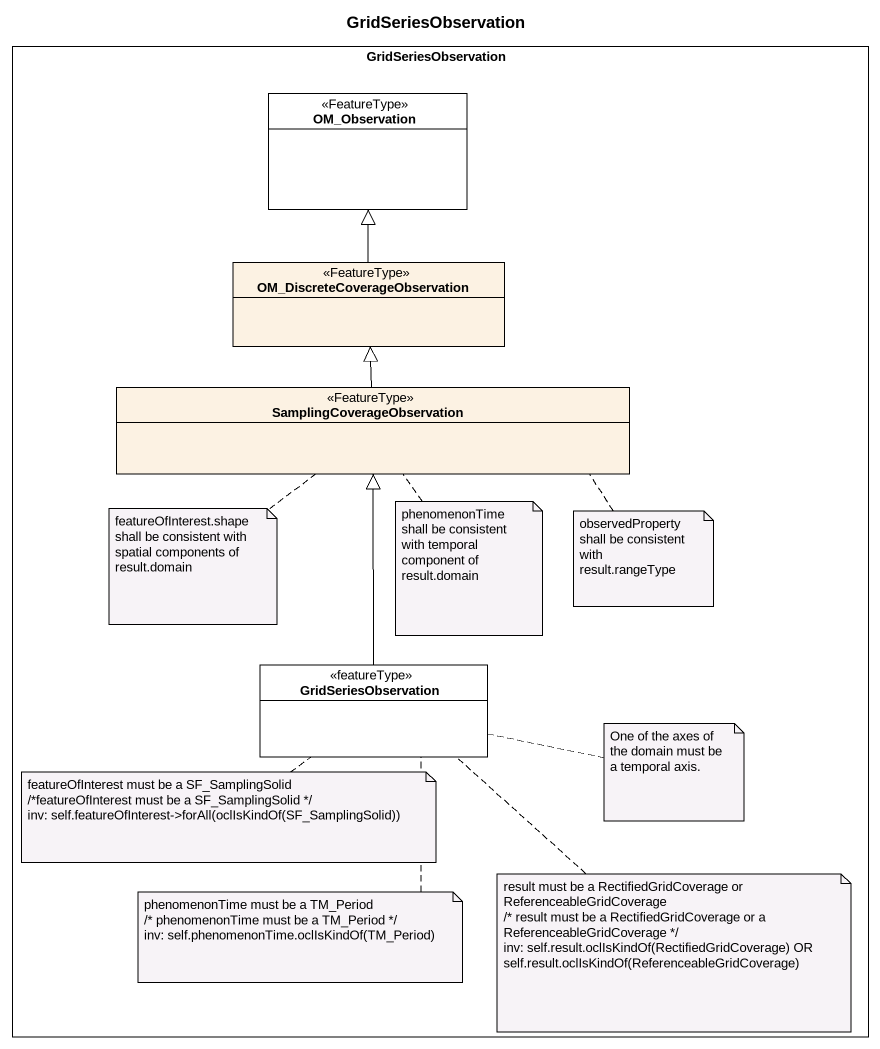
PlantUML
@startuml
title GridSeriesObservation
hide circle
hide empty members
rectangle GridSeriesObservation {
  class OM_Observation <<FeatureType>> #FFFFFF
  class "OM_DiscreteCoverageObservation" as OM_DiscreteCoverageObservati <<FeatureType>>
  class SamplingCoverageObservation <<FeatureType>>
  class "GridSeriesObservation" as GridSeriesObservation_2 <<featureType>> #FFFFFF
}
OM_DiscreteCoverageObservati -up-|> OM_Observation
SamplingCoverageObservation -up-|> OM_DiscreteCoverageObservati
GridSeriesObservation_2 -up-|> SamplingCoverageObservation
note bottom of SamplingCoverageObservation : phenomenonTime shall be consistent with temporal component of result.domain
note bottom of SamplingCoverageObservation : featureOfInterest.shape shall be consistent with spatial components of result.domain
note right of SamplingCoverageObservation : observedProperty shall be consistent with result.rangeType
note right of GridSeriesObservation_2 : One of the axes of the domain must be a temporal axis.
note bottom of GridSeriesObservation_2
  featureOfInterest must be a SF_SamplingSolid
  /*featureOfInterest must be a SF_SamplingSolid */
  inv: self.featureOfInterest->forAll(oclIsKindOf(SF_SamplingSolid))
end note
note bottom of GridSeriesObservation_2
  result must be a RectifiedGridCoverage or ReferenceableGridCoverage
  /* result must be a RectifiedGridCoverage or a ReferenceableGridCoverage */
  inv: self.result.oclIsKindOf(RectifiedGridCoverage) OR self.result.oclIsKindOf(ReferenceableGridCoverage)
end note
note bottom of GridSeriesObservation_2
  phenomenonTime must be a TM_Period
  /* phenomenonTime must be a TM_Period */
  inv: self.phenomenonTime.oclIsKindOf(TM_Period)
end note
@enduml
